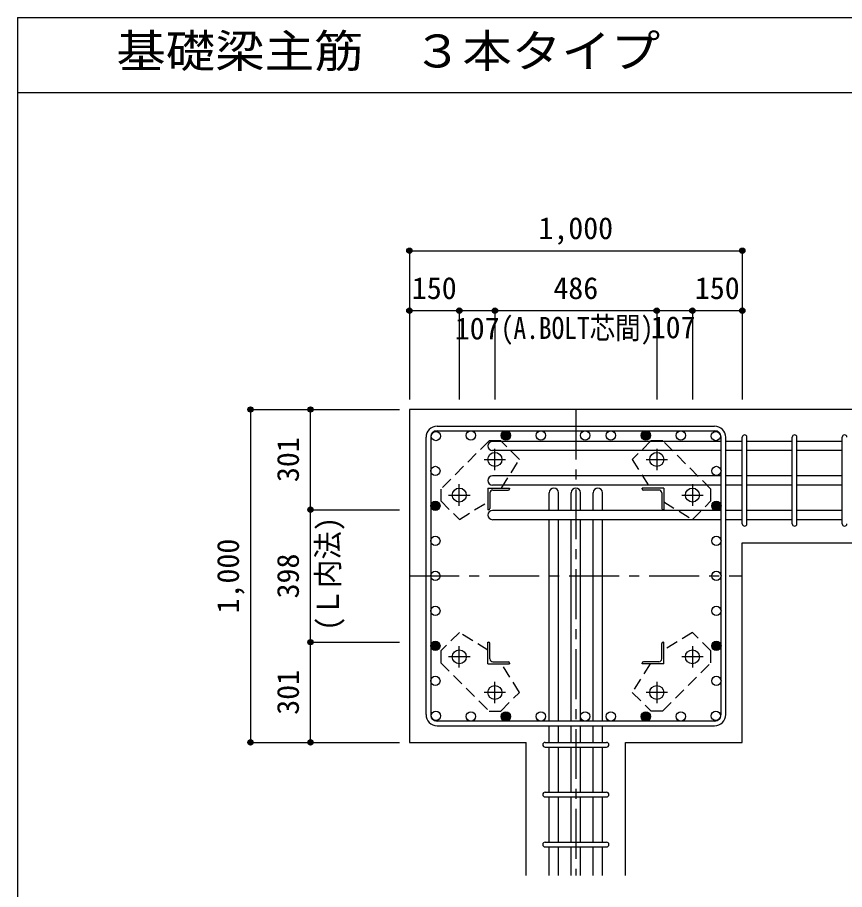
# Model space of a CAD drawing. Units: millimetres at full size, sheet at 1:30. Extents: x -5973 to 5954, y -4195 to 4201.
# Drawn here: x -5973 to -3489, y 1581 to 4201 of the extents above; entities that cross this region are included whole.
import ezdxf
from ezdxf.enums import TextEntityAlignment as Align

# ---------------------------------------------------------------- set-up
doc = ezdxf.new("R2010")
doc.units = ezdxf.units.MM
doc.header["$LTSCALE"] = 30
doc.header["$PDMODE"] = 32
doc.header["$PDSIZE"] = 15
doc.linetypes.add('CHAIN1', pattern=[8, 5, -1, 1, -1])
doc.linetypes.add('DASHED1', pattern=[1.8, 1.2, -0.6])
for name, color, linetype in [('0-1', 2, 'Continuous'), ('0-2', 4, 'Continuous'), ('0-3', 4, 'Continuous'), ('0-4', 7, 'Continuous'), ('0-5', 7, 'Continuous'), ('0-6', 7, 'Continuous'), ('0-7', 4, 'Continuous'), ('0-9', 4, 'DASHED1'), ('0-D', 4, 'Continuous'), ('6-7_文字', 7, 'Continuous'), ('F-0_枠', 6, 'Continuous')]:
    doc.layers.add(name, color=color, linetype=linetype)
doc.styles.add('ＭＳ ゴシック', font='')
doc.styles.get('ＭＳ ゴシック').set_extended_font_data('MS Gothic')

msp = doc.modelspace()

# ---------------------------------------------------------------- linework, layer by layer
at = {"layer": '0-1'}
for p, q in [((-4795.8, 3023.3), (-4795.8, 2023.3)), ((-3395.8, 3023.3), (-4795.8, 3023.3)), ((-3795.8, 2622.8), (-3395.8, 2622.8)), ((-3795.8, 2023.3), (-3795.8, 2622.8)), ((-4795.8, 2023.3), (-4445.3, 2023.3)), ((-4445.3, 1623.3), (-4445.3, 2023.3))]:
    msp.add_line(p, q, dxfattribs=at)
msp.add_lwpolyline([(-4146.3, 1623.3), (-4146.3, 2023.3), (-3795.8, 2023.3)], dxfattribs=at)
at = {"layer": '0-2', "linetype": 'CHAIN1'}
for p, q in [((-4538.8, 2841.1), (-4538.8, 2905.6)), ((-4052.8, 2905.6), (-4052.8, 2841.1)), ((-4571.1, 2873.3), (-4506.6, 2873.3)), ((-4085, 2873.3), (-4020.5, 2873.3)), ((-4645.8, 2734.1), (-4645.8, 2798.6)), ((-3945.8, 2798.6), (-3945.8, 2734.1)), ((-4678.1, 2766.3), (-4613.6, 2766.3)), ((-3978, 2766.3), (-3913.5, 2766.3)), ((-4645.8, 2248), (-4645.8, 2312.5)), ((-3945.8, 2312.5), (-3945.8, 2248)), ((-4613.6, 2280.3), (-4678.1, 2280.3)), ((-3913.5, 2280.3), (-3978, 2280.3)), ((-4538.8, 2141), (-4538.8, 2205.5)), ((-4052.8, 2205.5), (-4052.8, 2141)), ((-4506.6, 2173.3), (-4571.1, 2173.3)), ((-4020.5, 2173.3), (-4085, 2173.3))]:
    msp.add_line(p, q, dxfattribs=at)
at = {"layer": '0-2'}
for p, q in [((-4559.8, 2787.3), (-4494.8, 2787.3)), ((-4559.8, 2787.3), (-4559.8, 2722.3)), ((-4545.3, 2781.3), (-4498.8, 2781.3)), ((-4494.8, 2787.3), (-4494.8, 2785.3)), ((-4031.8, 2787.3), (-4096.8, 2787.3)), ((-4096.8, 2785.3), (-4096.8, 2787.3)), ((-4046.3, 2781.3), (-4092.8, 2781.3)), ((-4031.8, 2787.3), (-4031.8, 2722.3)), ((-4553.8, 2772.8), (-4553.8, 2726.3)), ((-4037.8, 2772.8), (-4037.8, 2726.3)), ((-4557.8, 2722.3), (-4559.8, 2722.3)), ((-4031.8, 2722.3), (-4033.8, 2722.3)), ((-4559.8, 2324.3), (-4557.8, 2324.3)), ((-4559.8, 2259.3), (-4559.8, 2324.3)), ((-4553.8, 2273.8), (-4553.8, 2320.3)), ((-4037.8, 2273.8), (-4037.8, 2320.3)), ((-4033.8, 2324.3), (-4031.8, 2324.3)), ((-4031.8, 2259.3), (-4031.8, 2324.3)), ((-4559.8, 2259.3), (-4494.8, 2259.3)), ((-4545.3, 2265.3), (-4498.8, 2265.3)), ((-4494.8, 2261.3), (-4494.8, 2259.3)), ((-4096.8, 2259.3), (-4096.8, 2261.3)), ((-4031.8, 2259.3), (-4096.8, 2259.3)), ((-4046.3, 2265.3), (-4092.8, 2265.3))]:
    msp.add_line(p, q, dxfattribs=at)
at = {"layer": '0-2', "color": 3}
for centre in [(-4538.8, 2873.3), (-4052.8, 2873.3), (-4645.8, 2766.3), (-3945.8, 2766.3), (-4645.8, 2280.3), (-3945.8, 2280.3), (-4538.8, 2173.3), (-4052.8, 2173.3)]:
    msp.add_circle(centre, 21, dxfattribs=at)
at = {"layer": '0-2'}
for centre, radius, start, end in [((-4545.3, 2772.8), 8.5, 90, 180), ((-4498.8, 2785.3), 4, 270, 0), ((-4092.8, 2785.3), 4, 180, 270), ((-4046.3, 2772.8), 8.5, 0, 90), ((-4557.8, 2726.3), 4, 270, 0), ((-4033.8, 2726.3), 4, 180, 270), ((-4557.8, 2320.3), 4, 0, 90), ((-4033.8, 2320.3), 4, 90, 180), ((-4545.3, 2273.8), 8.5, 180, 270), ((-4498.8, 2261.3), 4, 0, 90), ((-4092.8, 2261.3), 4, 90, 180), ((-4046.3, 2273.8), 8.5, 270, 0)]:
    msp.add_arc(centre, radius, start, end, dxfattribs=at)
at = {"layer": '0-3'}
msp.add_line((-4795.8, 3500.34), (-3795.8, 3500.34), dxfattribs=at)
at = {"layer": '0-3', "color": 3}
for centre in [(-4716.19, 2943.69), (-4611.09, 2945.3), (-4506, 2945.3), (-4400.9, 2945.3), (-4267.8, 2945.3), (-4190.7, 2945.3), (-4085.61, 2945.3), (-4085.61, 2945.3), (-3980.51, 2945.3), (-3875.41, 2943.69), (-3875.41, 2943.69), (-4717.8, 2838.59), (-3873.8, 2838.59), (-4717.8, 2734.3), (-4717.8, 2734.3), (-3873.8, 2734.3), (-3873.8, 2734.3), (-4717.8, 2628.4), (-3873.8, 2628.4), (-4717.8, 2523.3), (-3873.8, 2523.3), (-4717.8, 2418.2), (-3873.8, 2418.2), (-4717.8, 2313.1), (-3873.8, 2313.1), (-4717.8, 2208.01), (-3873.8, 2208.01), (-4716.19, 2102.91), (-4611.09, 2101.3), (-4506, 2101.3), (-4400.9, 2101.3), (-4267.8, 2101.3), (-4190.7, 2101.3), (-4085.61, 2101.3), (-4085.61, 2101.3), (-3980.51, 2101.3), (-3875.41, 2102.91)]:
    msp.add_circle(centre, 14, dxfattribs=at)
at = {"layer": '0-3'}
for centre, radius in [((-4506, 2945.3), 14), ((-4506, 2945.3), 12.6), ((-4506, 2945.3), 11.2), ((-4506, 2945.3), 9.8), ((-4506, 2945.3), 8.4), ((-4506, 2945.3), 7), ((-4506, 2945.3), 5.6), ((-4506, 2945.3), 4.2), ((-4506, 2945.3), 2.8), ((-4506, 2945.3), 1.4), ((-4085.61, 2945.3), 14), ((-4085.61, 2945.3), 12.6), ((-4085.61, 2945.3), 11.2), ((-4085.61, 2945.3), 9.8), ((-4085.61, 2945.3), 8.4), ((-4085.61, 2945.3), 7), ((-4085.61, 2945.3), 5.6), ((-4085.61, 2945.3), 4.2), ((-4085.61, 2945.3), 2.8), ((-4085.61, 2945.3), 1.4), ((-4717.8, 2734.3), 14), ((-4717.8, 2734.3), 12.6), ((-4717.8, 2734.3), 11.2), ((-4717.8, 2734.3), 9.8), ((-4717.8, 2734.3), 8.4), ((-4717.8, 2734.3), 7), ((-4717.8, 2734.3), 5.6), ((-4717.8, 2734.3), 4.2), ((-4717.8, 2734.3), 2.8), ((-4717.8, 2734.3), 1.4), ((-3873.8, 2734.3), 14), ((-3873.8, 2734.3), 12.6), ((-3873.8, 2734.3), 11.2), ((-3873.8, 2734.3), 9.8), ((-3873.8, 2734.3), 8.4), ((-3873.8, 2734.3), 7), ((-3873.8, 2734.3), 5.6), ((-3873.8, 2734.3), 4.2), ((-3873.8, 2734.3), 2.8), ((-3873.8, 2734.3), 1.4), ((-4717.8, 2313.1), 14), ((-4717.8, 2313.1), 12.6), ((-4717.8, 2313.1), 11.2), ((-4717.8, 2313.1), 9.8), ((-4717.8, 2313.1), 8.4), ((-4717.8, 2313.1), 7), ((-4717.8, 2313.1), 5.6), ((-4717.8, 2313.1), 4.2), ((-4717.8, 2313.1), 2.8), ((-4717.8, 2313.1), 1.4), ((-3873.8, 2313.1), 14), ((-3873.8, 2313.1), 12.6), ((-3873.8, 2313.1), 11.2), ((-3873.8, 2313.1), 9.8), ((-3873.8, 2313.1), 8.4), ((-3873.8, 2313.1), 7), ((-3873.8, 2313.1), 5.6), ((-3873.8, 2313.1), 4.2), ((-3873.8, 2313.1), 2.8), ((-3873.8, 2313.1), 1.4), ((-4506, 2101.3), 14), ((-4506, 2101.3), 12.6), ((-4506, 2101.3), 11.2), ((-4506, 2101.3), 9.8), ((-4506, 2101.3), 8.4), ((-4506, 2101.3), 7), ((-4506, 2101.3), 5.6), ((-4506, 2101.3), 4.2), ((-4506, 2101.3), 2.8), ((-4506, 2101.3), 1.4), ((-4085.61, 2101.3), 14), ((-4085.61, 2101.3), 12.6), ((-4085.61, 2101.3), 11.2), ((-4085.61, 2101.3), 9.8), ((-4085.61, 2101.3), 8.4), ((-4085.61, 2101.3), 7), ((-4085.61, 2101.3), 5.6), ((-4085.61, 2101.3), 4.2), ((-4085.61, 2101.3), 2.8), ((-4085.61, 2101.3), 1.4)]:
    msp.add_circle(centre, radius, dxfattribs=at)
at = {"layer": '0-4'}
for p, q in [((-4712.3, 2973.3), (-3879.3, 2973.3)), ((-4745.8, 2106.8), (-4745.8, 2939.8)), ((-4731.8, 2939.8), (-4731.8, 2106.8)), ((-4712.3, 2959.3), (-3879.3, 2959.3)), ((-3859.8, 2106.8), (-3859.8, 2939.8)), ((-3845.8, 2106.8), (-3845.8, 2939.8)), ((-3879.3, 2087.3), (-4712.3, 2087.3)), ((-4712.3, 2073.3), (-3879.3, 2073.3))]:
    msp.add_line(p, q, dxfattribs=at)
for centre, radius, start, end in [((-4712.3, 2939.8), 33.5, 90, 180), ((-3879.3, 2939.8), 33.5, 0, 90), ((-4712.3, 2939.8), 19.5, 90, 180), ((-3879.3, 2939.8), 19.5, 0, 90), ((-4712.3, 2106.8), 33.5, 180, 270), ((-4712.3, 2106.8), 19.5, 180, 270), ((-3879.3, 2106.8), 33.5, 270, 0), ((-3879.3, 2106.8), 19.5, 270, 0)]:
    msp.add_arc(centre, radius, start, end, dxfattribs=at)
at = {"layer": '0-5'}
for p, q in [((-3859.8, 2927.69), (-4545.8, 2927.69)), ((-3795.8, 2927.69), (-3845.8, 2927.69)), ((-3645.8, 2927.69), (-3781.8, 2927.69)), ((-3495.8, 2927.69), (-3631.8, 2927.69)), ((-3859.8, 2899.69), (-4545.8, 2899.69)), ((-3795.8, 2899.69), (-3845.8, 2899.69)), ((-3645.8, 2899.69), (-3781.8, 2899.69)), ((-3495.8, 2899.69), (-3631.8, 2899.69)), ((-3859.8, 2823.99), (-4545.8, 2823.99)), ((-3795.8, 2823.99), (-3845.8, 2823.99)), ((-3645.8, 2823.99), (-3781.8, 2823.99)), ((-3495.8, 2823.99), (-3631.8, 2823.99)), ((-3859.8, 2795.99), (-4545.8, 2795.99)), ((-3795.8, 2795.99), (-3845.8, 2795.99)), ((-3645.8, 2795.99), (-3781.8, 2795.99)), ((-3495.8, 2795.99), (-3631.8, 2795.99)), ((-4375.8, 2720.3), (-4375.8, 2773.3)), ((-4347.8, 2720.3), (-4347.8, 2773.3)), ((-4309.8, 2720.3), (-4309.8, 2773.3)), ((-4281.8, 2720.3), (-4281.8, 2773.3)), ((-4243.8, 2720.3), (-4243.8, 2773.3)), ((-4215.8, 2720.3), (-4215.8, 2773.3)), ((-3859.8, 2720.3), (-4545.8, 2720.3)), ((-3795.8, 2720.3), (-3845.8, 2720.3)), ((-3645.8, 2720.3), (-3781.8, 2720.3)), ((-3495.8, 2720.3), (-3631.8, 2720.3)), ((-3859.8, 2692.3), (-4545.8, 2692.3)), ((-4375.8, 2087.3), (-4375.8, 2692.3)), ((-4347.8, 2087.3), (-4347.8, 2692.3)), ((-4309.8, 2087.3), (-4309.8, 2692.3)), ((-4281.8, 2087.3), (-4281.8, 2692.3)), ((-4243.8, 2087.3), (-4243.8, 2692.3)), ((-4215.8, 2087.3), (-4215.8, 2692.3)), ((-3795.8, 2692.3), (-3845.8, 2692.3)), ((-3645.8, 2692.3), (-3781.8, 2692.3)), ((-3495.8, 2692.3), (-3631.8, 2692.3)), ((-4375.8, 2023.3), (-4375.8, 2073.3)), ((-4347.8, 2023.3), (-4347.8, 2073.3)), ((-4309.8, 2023.3), (-4309.8, 2073.3)), ((-4281.8, 2023.3), (-4281.8, 2073.3)), ((-4243.8, 2023.3), (-4243.8, 2073.3)), ((-4215.8, 2023.3), (-4215.8, 2073.3)), ((-4375.8, 1873.3), (-4375.8, 2009.3)), ((-4347.8, 1873.3), (-4347.8, 2009.3)), ((-4309.8, 1873.3), (-4309.8, 2009.3)), ((-4281.8, 1873.3), (-4281.8, 2009.3)), ((-4243.8, 1873.3), (-4243.8, 2009.3)), ((-4215.8, 1873.3), (-4215.8, 2009.3)), ((-4375.8, 1723.3), (-4375.8, 1859.3)), ((-4347.8, 1723.3), (-4347.8, 1859.3)), ((-4309.8, 1723.3), (-4309.8, 1859.3)), ((-4281.8, 1723.3), (-4281.8, 1859.3)), ((-4243.8, 1723.3), (-4243.8, 1859.3)), ((-4215.8, 1723.3), (-4215.8, 1859.3)), ((-4375.8, 1623.3), (-4375.8, 1709.3)), ((-4347.8, 1623.3), (-4347.8, 1709.3)), ((-4309.8, 1623.3), (-4309.8, 1709.3)), ((-4281.8, 1623.3), (-4281.8, 1709.3)), ((-4243.8, 1623.3), (-4243.8, 1709.3)), ((-4215.8, 1623.3), (-4215.8, 1709.3))]:
    msp.add_line(p, q, dxfattribs=at)
for centre, start, end in [((-4545.8, 2913.69), 90, 270), ((-4545.8, 2809.99), 90, 270), ((-4361.8, 2773.3), 0, 180), ((-4295.8, 2773.3), 0, 180), ((-4229.8, 2773.3), 0, 180), ((-4545.8, 2706.3), 90, 270)]:
    msp.add_arc(centre, 14, start, end, dxfattribs=at)
at = {"layer": '0-6'}
for p, q in [((-3795.8, 2679.8), (-3795.8, 2940.19)), ((-3781.8, 2679.8), (-3781.8, 2940.19)), ((-3645.8, 2679.8), (-3645.8, 2940.19)), ((-3631.8, 2679.8), (-3631.8, 2940.19)), ((-3495.8, 2679.8), (-3495.8, 2940.19)), ((-4388.3, 2023.3), (-4203.3, 2023.3)), ((-4388.3, 2009.3), (-4203.3, 2009.3)), ((-4388.3, 1873.3), (-4203.3, 1873.3)), ((-4388.3, 1859.3), (-4203.3, 1859.3)), ((-4388.3, 1723.3), (-4203.3, 1723.3)), ((-4388.3, 1709.3), (-4203.3, 1709.3))]:
    msp.add_line(p, q, dxfattribs=at)
for centre, start, end in [((-3788.8, 2940.19), 0, 180), ((-3788.8, 2940.19), 0, 180), ((-3788.8, 2940.19), 0, 180), ((-3788.8, 2940.19), 0, 180), ((-3638.8, 2940.19), 0, 180), ((-3488.8, 2940.19), 0, 180), ((-3788.8, 2679.8), 180, 0), ((-3788.8, 2679.8), 180, 0), ((-3788.8, 2679.8), 180, 0), ((-3788.8, 2679.8), 180, 0), ((-3638.8, 2679.8), 180, 0), ((-3488.8, 2679.8), 180, 0), ((-4388.3, 2016.3), 90, 270), ((-4388.3, 2016.3), 90, 270), ((-4388.3, 2016.3), 90, 270), ((-4388.3, 2016.3), 90, 270), ((-4203.3, 2016.3), 270, 90), ((-4203.3, 2016.3), 270, 90), ((-4203.3, 2016.3), 270, 90), ((-4203.3, 2016.3), 270, 90), ((-4388.3, 1866.3), 90, 270), ((-4203.3, 1866.3), 270, 90), ((-4388.3, 1716.3), 90, 270), ((-4203.3, 1716.3), 270, 90)]:
    msp.add_arc(centre, 7, start, end, dxfattribs=at)
at = {"layer": '0-9'}
for points in [[(-4556.6, 2929), (-4701.6, 2784.1), (-4701.6, 2748.7), (-4645.7, 2692.9), (-4559.8, 2746.3)], [(-4518.8, 2787.3), (-4465.4, 2873.2), (-4521.2, 2929), (-4556.6, 2929)], [(-3890.1, 2784.1), (-4035, 2929.1), (-4070.4, 2929.1), (-4126.2, 2873.2), (-4072.8, 2787.3)], [(-4031.8, 2746.3), (-3945.9, 2692.9), (-3890.1, 2748.7), (-3890.1, 2784.1)], [(-4559.8, 2300.3), (-4645.7, 2353.7), (-4701.5, 2297.9), (-4701.5, 2262.5)], [(-4035, 2117.6), (-3890, 2262.5), (-3890, 2297.9), (-3945.9, 2353.7), (-4031.8, 2300.3)], [(-4701.5, 2262.5), (-4556.6, 2117.5), (-4521.2, 2117.5), (-4465.4, 2173.4), (-4518.8, 2259.3)], [(-4072.8, 2259.3), (-4126.2, 2173.4), (-4070.4, 2117.6), (-4035, 2117.6)]]:
    msp.add_lwpolyline(points, dxfattribs=at)
at = {"layer": '0-D'}
for p, q in [((-4795.8, 3500.34), (-4795.8, 3320.34)), ((-4795.8, 3500.34), (-4795.8, 3320.34)), ((-4795.8, 3500.34), (-3795.8, 3500.34)), ((-3795.8, 3500.34), (-3795.8, 3320.34)), ((-4795.8, 3320.34), (-4795.8, 3053.3)), ((-4795.8, 3320.34), (-4795.8, 3053.3)), ((-4795.8, 3320.34), (-4645.8, 3320.34)), ((-4795.8, 3320.34), (-4795.8, 3053.3)), ((-4645.8, 3320.34), (-4645.8, 3053.3)), ((-4645.8, 3320.34), (-4538.8, 3320.34)), ((-4538.8, 3320.34), (-4538.8, 3053.3)), ((-4538.8, 3320.34), (-4052.8, 3320.34)), ((-4052.8, 3320.34), (-4052.8, 3053.3)), ((-4052.8, 3320.34), (-3945.8, 3320.34)), ((-3945.8, 3320.34), (-3945.8, 3053.3)), ((-3945.8, 3320.34), (-3795.8, 3320.34)), ((-3795.8, 3320.34), (-3795.8, 3053.3)), ((-5272.84, 3023.3), (-5272.84, 2023.3)), ((-5272.84, 3023.3), (-5092.84, 3023.3)), ((-5272.84, 3023.3), (-5092.84, 3023.3)), ((-5092.84, 2722.3), (-5092.84, 3023.3)), ((-5092.84, 3023.3), (-4825.8, 3023.3)), ((-5092.84, 2324.3), (-5092.84, 2722.3)), ((-5092.84, 2722.3), (-4825.8, 2722.3)), ((-5092.84, 2023.3), (-5092.84, 2324.3)), ((-5092.84, 2324.3), (-4825.8, 2324.3)), ((-5272.84, 2023.3), (-5092.84, 2023.3)), ((-5092.84, 2023.3), (-4825.8, 2023.3)), ((-5092.84, 2023.3), (-4825.8, 2023.3))]:
    msp.add_line(p, q, dxfattribs=at)
at = {"layer": '0-D', "linetype": 'CHAIN1'}
for p, q in [((-4295.8, 3023.3), (-4295.8, 1623.3)), ((-4795.8, 2523.3), (-3795.8, 2523.3))]:
    msp.add_line(p, q, dxfattribs=at)
at = {"layer": '0-D'}
for centre, radius in [((-4795.8, 3500.34), 8), ((-4795.8, 3500.34), 7.2), ((-4795.8, 3500.34), 6.4), ((-4795.8, 3500.34), 5.6), ((-4795.8, 3500.34), 4.8), ((-4795.8, 3500.34), 4), ((-4795.8, 3500.34), 3.2), ((-4795.8, 3500.34), 2.4), ((-4795.8, 3500.34), 1.6), ((-4795.8, 3500.34), 0.8), ((-3795.8, 3500.34), 8), ((-3795.8, 3500.34), 7.2), ((-3795.8, 3500.34), 6.4), ((-3795.8, 3500.34), 5.6), ((-3795.8, 3500.34), 4.8), ((-3795.8, 3500.34), 4), ((-3795.8, 3500.34), 3.2), ((-3795.8, 3500.34), 2.4), ((-3795.8, 3500.34), 1.6), ((-3795.8, 3500.34), 0.8), ((-4795.8, 3320.34), 8), ((-4795.8, 3320.34), 7.2), ((-4645.8, 3320.34), 8), ((-4645.8, 3320.34), 7.2), ((-4538.8, 3320.34), 8), ((-4538.8, 3320.34), 7.2), ((-4052.8, 3320.34), 8), ((-4052.8, 3320.34), 7.2), ((-3945.8, 3320.34), 8), ((-3945.8, 3320.34), 7.2), ((-3795.8, 3320.34), 8), ((-3795.8, 3320.34), 7.2), ((-4795.8, 3320.34), 6.4), ((-4795.8, 3320.34), 5.6), ((-4795.8, 3320.34), 4.8), ((-4795.8, 3320.34), 4), ((-4795.8, 3320.34), 3.2), ((-4795.8, 3320.34), 2.4), ((-4795.8, 3320.34), 1.6), ((-4795.8, 3320.34), 0.8), ((-4645.8, 3320.34), 6.4), ((-4645.8, 3320.34), 5.6), ((-4645.8, 3320.34), 4.8), ((-4645.8, 3320.34), 4), ((-4645.8, 3320.34), 3.2), ((-4645.8, 3320.34), 2.4), ((-4645.8, 3320.34), 1.6), ((-4645.8, 3320.34), 0.8), ((-4538.8, 3320.34), 6.4), ((-4538.8, 3320.34), 5.6), ((-4538.8, 3320.34), 4.8), ((-4538.8, 3320.34), 4), ((-4538.8, 3320.34), 3.2), ((-4538.8, 3320.34), 2.4), ((-4538.8, 3320.34), 1.6), ((-4538.8, 3320.34), 0.8), ((-4052.8, 3320.34), 6.4), ((-4052.8, 3320.34), 5.6), ((-4052.8, 3320.34), 4.8), ((-4052.8, 3320.34), 4), ((-4052.8, 3320.34), 3.2), ((-4052.8, 3320.34), 2.4), ((-4052.8, 3320.34), 1.6), ((-4052.8, 3320.34), 0.8), ((-3945.8, 3320.34), 6.4), ((-3945.8, 3320.34), 5.6), ((-3945.8, 3320.34), 4.8), ((-3945.8, 3320.34), 4), ((-3945.8, 3320.34), 3.2), ((-3945.8, 3320.34), 2.4), ((-3945.8, 3320.34), 1.6), ((-3945.8, 3320.34), 0.8), ((-3795.8, 3320.34), 6.4), ((-3795.8, 3320.34), 5.6), ((-3795.8, 3320.34), 4.8), ((-3795.8, 3320.34), 4), ((-3795.8, 3320.34), 3.2), ((-3795.8, 3320.34), 2.4), ((-3795.8, 3320.34), 1.6), ((-3795.8, 3320.34), 0.8), ((-5272.84, 3023.3), 8), ((-5272.84, 3023.3), 7.2), ((-5272.84, 3023.3), 6.4), ((-5272.84, 3023.3), 5.6), ((-5272.84, 3023.3), 4.8), ((-5272.84, 3023.3), 4), ((-5272.84, 3023.3), 3.2), ((-5272.84, 3023.3), 2.4), ((-5272.84, 3023.3), 1.6), ((-5272.84, 3023.3), 0.8), ((-5092.84, 3023.3), 8), ((-5092.84, 3023.3), 7.2), ((-5092.84, 3023.3), 6.4), ((-5092.84, 3023.3), 5.6), ((-5092.84, 3023.3), 4.8), ((-5092.84, 3023.3), 4), ((-5092.84, 3023.3), 3.2), ((-5092.84, 3023.3), 2.4), ((-5092.84, 3023.3), 1.6), ((-5092.84, 3023.3), 0.8), ((-5092.84, 2722.3), 8), ((-5092.84, 2722.3), 7.2), ((-5092.84, 2722.3), 6.4), ((-5092.84, 2722.3), 5.6), ((-5092.84, 2722.3), 4.8), ((-5092.84, 2722.3), 4), ((-5092.84, 2722.3), 3.2), ((-5092.84, 2722.3), 2.4), ((-5092.84, 2722.3), 1.6), ((-5092.84, 2722.3), 0.8), ((-5092.84, 2324.3), 8), ((-5092.84, 2324.3), 7.2), ((-5092.84, 2324.3), 6.4), ((-5092.84, 2324.3), 5.6), ((-5092.84, 2324.3), 4.8), ((-5092.84, 2324.3), 4), ((-5092.84, 2324.3), 3.2), ((-5092.84, 2324.3), 2.4), ((-5092.84, 2324.3), 1.6), ((-5092.84, 2324.3), 0.8), ((-5272.84, 2023.3), 8), ((-5272.84, 2023.3), 7.2), ((-5272.84, 2023.3), 6.4), ((-5272.84, 2023.3), 5.6), ((-5272.84, 2023.3), 4.8), ((-5272.84, 2023.3), 4), ((-5272.84, 2023.3), 3.2), ((-5272.84, 2023.3), 2.4), ((-5272.84, 2023.3), 1.6), ((-5272.84, 2023.3), 0.8), ((-5092.84, 2023.3), 8), ((-5092.84, 2023.3), 7.2), ((-5092.84, 2023.3), 6.4), ((-5092.84, 2023.3), 5.6), ((-5092.84, 2023.3), 4.8), ((-5092.84, 2023.3), 4), ((-5092.84, 2023.3), 3.2), ((-5092.84, 2023.3), 2.4), ((-5092.84, 2023.3), 1.6), ((-5092.84, 2023.3), 0.8)]:
    msp.add_circle(centre, radius, dxfattribs=at)
at = {"layer": '0-D', "color": 7}
for p in [(-4795.8, 3500.34), (-3795.8, 3500.34), (-4795.8, 3320.34), (-4795.8, 3320.34), (-4645.8, 3320.34), (-4538.8, 3320.34), (-4052.8, 3320.34), (-3945.8, 3320.34), (-3795.8, 3320.34), (-5272.84, 3023.3), (-5092.84, 3023.3), (-5092.84, 2722.3), (-5092.84, 2324.3), (-5272.84, 2023.3), (-5092.84, 2023.3)]:
    msp.add_point(p, dxfattribs=at)
at = {"layer": 'F-0_枠'}
for q in [(5954.1, 4201.15), (-5972.88, -4195.24)]:
    msp.add_line((-5972.88, 4201.15), q, dxfattribs=at)
at = {"layer": 'F-0_枠', "color": 2}
msp.add_line((-5972.88, 3976.15), (3723.6, 3976.15), dxfattribs=at)

# ---------------------------------------------------------------- texts
at = {"layer": '0-7', "style": 'ＭＳ ゴシック', "width": 0.85}
msp.add_text('(A.BOLT芯間)', height=65.98, dxfattribs=at).set_placement((-4521.31, 3215.58), align=Align.BOTTOM_LEFT)
at = {"layer": '0-7', "style": 'ＭＳ ゴシック', "width": 0.95}
msp.add_text('(Ｌ内法)', height=65.98, rotation=90, dxfattribs=at).set_placement((-4987.78, 2358.7), align=Align.BOTTOM_LEFT)
at = {"layer": '0-D', "style": 'ＭＳ ゴシック'}
for s, p in [('1,000', (-4408.3, 3515.34)), ('150', (-4788.3, 3335.34)), ('486', (-4363.3, 3335.34)), ('150', (-3938.3, 3335.34)), ('107', (-4071.11, 3217.59)), ('107', (-4659.48, 3213.93))]:
    msp.add_text(s, height=65.98, dxfattribs=at).set_placement(p, align=Align.BOTTOM_LEFT)
for s, p in [('301', (-5107.84, 2805.3)), ('1,000', (-5287.84, 2410.8)), ('398', (-5107.84, 2455.8)), ('301', (-5107.84, 2106.3))]:
    msp.add_text(s, height=65.98, rotation=90, dxfattribs=at).set_placement(p, align=Align.BOTTOM_LEFT)
at = {"layer": '6-7_文字', "color": 2, "style": 'ＭＳ ゴシック', "width": 1.1}
msp.add_text('\u3000\u3000基礎梁主筋\u3000３本タイプ', height=98.97, dxfattribs=at).set_placement((-5972.88, 4021.15), align=Align.BOTTOM_LEFT)

doc.saveas('drawing.dxf')
